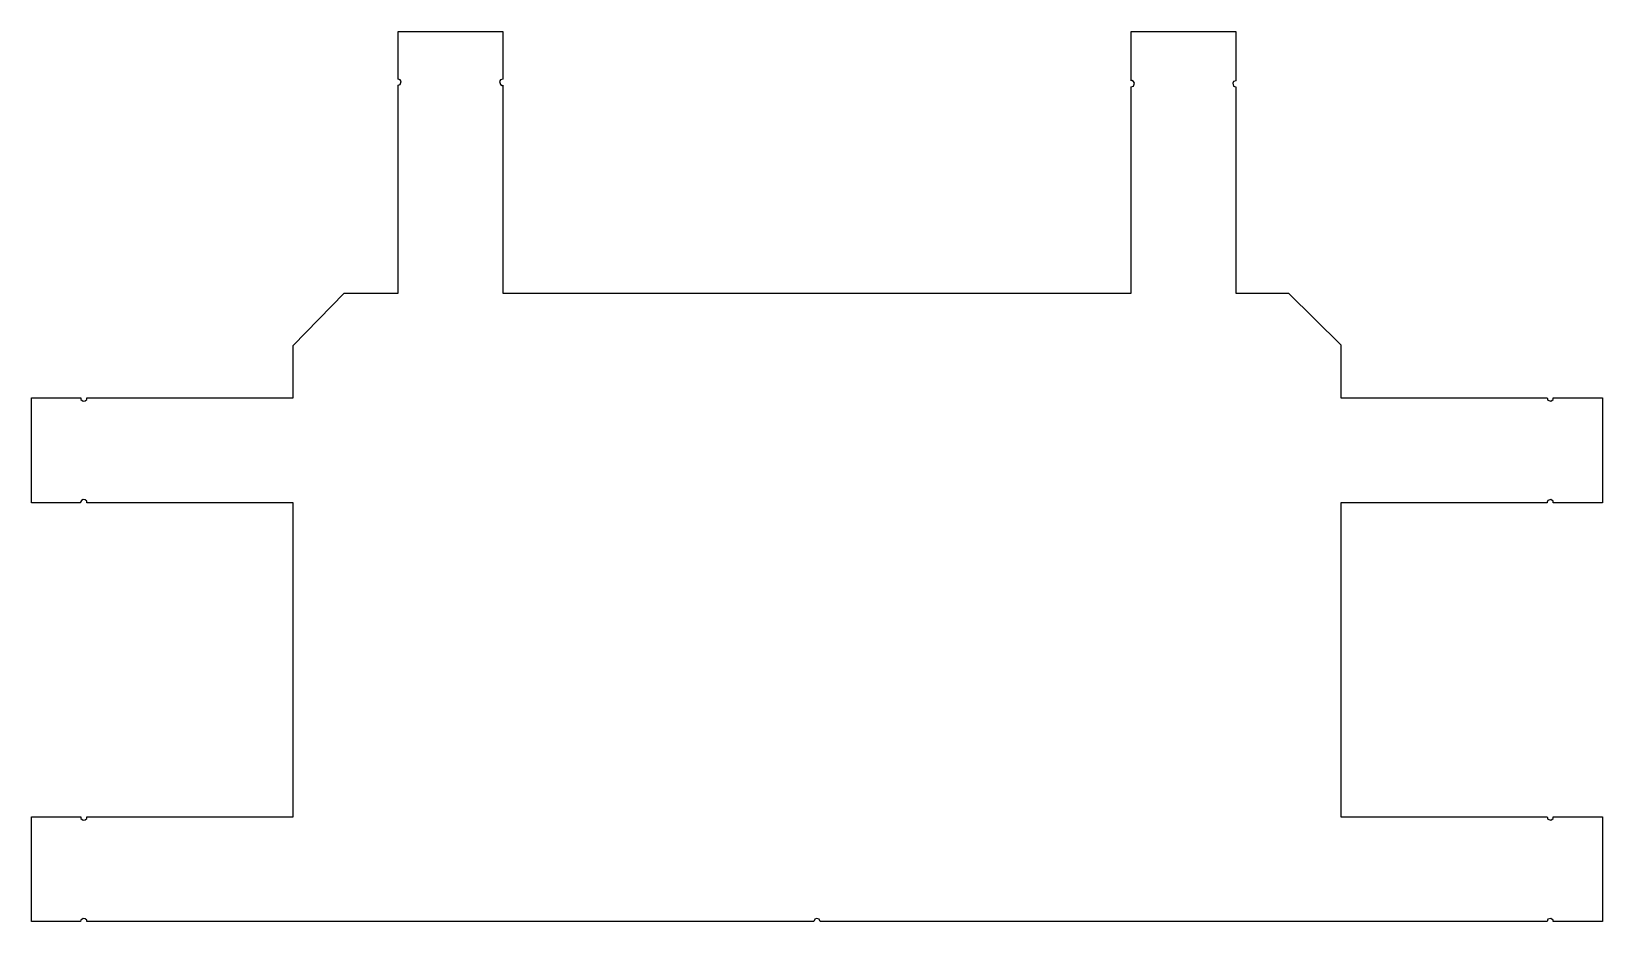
# Model space of a CAD drawing. Header units: inches. Extents: x 2 to 17, y 1.1 to 9.6.
import ezdxf

# ---------------------------------------------------------------- set-up
doc = ezdxf.new("R2010")
doc.units = ezdxf.units.IN
doc.header["$MEASUREMENT"] = 0
doc.layers.add('Layer 1', color=7, linetype='Continuous')

msp = doc.modelspace()

# ---------------------------------------------------------------- linework, layer by layer
at = {"linetype": 'Continuous'}
for p, q in [((5.004, 7.091), (4.519, 6.592)), ((5.004, 7.091), (5.519, 7.091)), ((13.519, 7.091), (14.021, 7.091)), ((14.519, 6.598), (14.021, 7.091)), ((4.519, 6.091), (4.519, 6.592)), ((14.519, 6.598), (14.519, 6.091))]:
    msp.add_line(p, q, dxfattribs=at)
at = {"layer": 'Layer 1'}
for p, q in [((5.519, 9.172), (5.519, 9.591)), ((5.519, 9.591), (5.55, 9.591)), ((5.55, 9.591), (5.631, 9.591)), ((5.631, 9.591), (6.305, 9.591)), ((6.305, 9.591), (6.519, 9.591)), ((6.519, 9.591), (6.519, 9.172)), ((12.519, 9.156), (12.519, 9.591)), ((12.519, 9.591), (12.604, 9.591)), ((12.604, 9.591), (13.297, 9.591)), ((13.297, 9.591), (13.519, 9.591)), ((13.519, 9.591), (13.519, 9.156)), ((5.519, 9.136), (5.519, 9.172)), ((6.519, 9.172), (6.519, 9.14)), ((12.519, 9.124), (12.519, 9.156)), ((13.519, 9.156), (13.519, 9.124)), ((5.541, 9.129), (5.519, 9.136)), ((5.519, 9.078), (5.541, 9.085)), ((5.519, 9.073), (5.519, 9.078)), ((5.519, 8.812), (5.519, 9.073)), ((5.55, 9.112), (5.541, 9.129)), ((5.541, 9.085), (5.55, 9.112)), ((5.55, 9.112), (5.55, 9.112)), ((6.497, 9.129), (6.489, 9.112)), ((6.489, 9.112), (6.497, 9.085)), ((6.519, 9.136), (6.497, 9.129)), ((6.497, 9.085), (6.514, 9.076)), ((6.514, 9.076), (6.519, 9.078)), ((6.519, 9.14), (6.519, 9.136)), ((6.519, 9.078), (6.519, 9.074)), ((6.519, 9.074), (6.519, 9.018)), ((6.519, 9.018), (6.519, 7.091)), ((12.519, 9.12), (12.519, 9.124)), ((12.524, 9.122), (12.519, 9.12)), ((12.519, 9.062), (12.541, 9.069)), ((12.519, 9.058), (12.519, 9.062)), ((12.519, 9.002), (12.519, 9.058)), ((12.519, 8.795), (12.519, 9.002)), ((12.541, 9.113), (12.524, 9.122)), ((12.55, 9.096), (12.541, 9.113)), ((12.541, 9.069), (12.55, 9.096)), ((13.497, 9.113), (13.489, 9.096)), ((13.489, 9.096), (13.497, 9.069)), ((13.519, 9.12), (13.497, 9.113)), ((13.497, 9.069), (13.514, 9.061)), ((13.514, 9.061), (13.519, 9.062)), ((13.519, 9.124), (13.519, 9.12)), ((13.519, 9.062), (13.519, 9.058)), ((13.519, 9.058), (13.519, 9.002)), ((13.519, 9.002), (13.519, 7.091)), ((5.519, 7.212), (5.519, 8.812)), ((12.519, 7.197), (12.519, 8.795)), ((5.519, 7.091), (5.519, 7.212)), ((6.519, 7.091), (12.519, 7.091)), ((12.519, 7.091), (12.519, 7.197)), ((2.019, 5.761), (2.019, 6.091)), ((2.019, 6.091), (2.472, 6.091)), ((2.472, 6.091), (2.492, 6.091)), ((2.492, 6.091), (2.492, 6.077)), ((2.492, 6.077), (2.514, 6.061)), ((2.514, 6.061), (2.533, 6.064)), ((2.533, 6.064), (2.547, 6.077)), ((2.547, 6.077), (2.547, 6.091)), ((2.547, 6.091), (2.561, 6.091)), ((2.561, 6.091), (2.707, 6.091)), ((2.707, 6.091), (4.519, 6.091)), ((14.519, 6.091), (15.19, 6.091)), ((15.19, 6.091), (16.391, 6.091)), ((16.391, 6.091), (16.43, 6.091)), ((16.43, 6.091), (16.486, 6.091)), ((16.486, 6.091), (16.49, 6.091)), ((16.49, 6.091), (16.497, 6.069)), ((16.497, 6.069), (16.524, 6.061)), ((16.524, 6.061), (16.547, 6.077)), ((16.547, 6.077), (16.547, 6.091)), ((16.547, 6.091), (16.566, 6.091)), ((16.566, 6.091), (17.019, 6.091)), ((17.019, 6.091), (17.019, 6.006)), ((17.019, 6.006), (17.019, 5.313)), ((2.019, 5.091), (2.019, 5.761)), ((17.019, 5.313), (17.019, 5.091)), ((2.492, 5.102), (2.489, 5.096)), ((2.497, 5.113), (2.492, 5.102)), ((2.514, 5.122), (2.497, 5.113)), ((2.533, 5.119), (2.514, 5.122)), ((2.547, 5.105), (2.533, 5.119)), ((2.549, 5.091), (2.547, 5.105)), ((16.497, 5.113), (16.489, 5.096)), ((16.524, 5.122), (16.497, 5.113)), ((16.547, 5.105), (16.524, 5.122)), ((16.549, 5.091), (16.547, 5.105)), ((2.454, 5.091), (2.019, 5.091)), ((2.486, 5.091), (2.454, 5.091)), ((2.489, 5.091), (2.486, 5.091)), ((2.489, 5.096), (2.489, 5.091)), ((2.553, 5.091), (2.549, 5.091)), ((2.707, 5.091), (2.553, 5.091)), ((3.846, 5.091), (2.707, 5.091)), ((4.519, 5.091), (3.846, 5.091)), ((4.519, 2.091), (4.519, 5.091)), ((16.43, 5.091), (14.519, 5.091)), ((14.519, 5.091), (14.519, 2.091)), ((16.486, 5.091), (16.43, 5.091)), ((16.49, 5.091), (16.486, 5.091)), ((16.489, 5.096), (16.49, 5.091)), ((16.552, 5.091), (16.549, 5.091)), ((16.584, 5.091), (16.552, 5.091)), ((17.019, 5.091), (16.584, 5.091)), ((2.019, 1.761), (2.019, 2.091)), ((2.019, 2.091), (2.472, 2.091)), ((2.472, 2.091), (2.492, 2.091)), ((2.492, 2.091), (2.492, 2.077)), ((2.492, 2.077), (2.514, 2.061)), ((2.514, 2.061), (2.533, 2.064)), ((2.533, 2.064), (2.547, 2.077)), ((2.547, 2.077), (2.547, 2.091)), ((2.547, 2.091), (2.561, 2.091)), ((2.561, 2.091), (2.707, 2.091)), ((2.707, 2.091), (4.519, 2.091)), ((14.519, 2.091), (16.43, 2.091)), ((16.43, 2.091), (16.486, 2.091)), ((16.486, 2.091), (16.49, 2.091)), ((16.49, 2.091), (16.497, 2.069)), ((16.497, 2.069), (16.524, 2.061)), ((16.524, 2.061), (16.547, 2.077)), ((16.547, 2.077), (16.547, 2.091)), ((16.547, 2.091), (16.566, 2.091)), ((16.566, 2.091), (17.019, 2.091)), ((17.019, 2.091), (17.019, 2.006)), ((17.019, 2.006), (17.019, 1.313)), ((2.019, 1.091), (2.019, 1.761)), ((17.019, 1.313), (17.019, 1.091)), ((2.472, 1.091), (2.019, 1.091)), ((2.489, 1.091), (2.472, 1.091)), ((2.492, 1.105), (2.489, 1.091)), ((2.514, 1.122), (2.492, 1.105)), ((2.533, 1.119), (2.514, 1.122)), ((2.547, 1.105), (2.533, 1.119)), ((2.549, 1.091), (2.547, 1.105)), ((2.553, 1.091), (2.549, 1.091)), ((2.707, 1.091), (2.553, 1.091)), ((3.846, 1.091), (2.707, 1.091)), ((4.519, 1.091), (3.846, 1.091)), ((9.454, 1.091), (4.519, 1.091)), ((9.49, 1.091), (9.454, 1.091)), ((9.497, 1.113), (9.49, 1.091)), ((9.49, 1.091), (9.49, 1.091)), ((9.514, 1.122), (9.497, 1.113)), ((9.541, 1.113), (9.514, 1.122)), ((9.548, 1.091), (9.541, 1.113)), ((9.553, 1.091), (9.548, 1.091)), ((9.707, 1.091), (9.553, 1.091)), ((14.519, 1.091), (9.707, 1.091)), ((15.19, 1.091), (14.519, 1.091)), ((16.43, 1.091), (15.19, 1.091)), ((16.49, 1.091), (16.43, 1.091)), ((16.497, 1.113), (16.49, 1.091)), ((16.524, 1.122), (16.497, 1.113)), ((16.547, 1.105), (16.524, 1.122)), ((16.549, 1.091), (16.547, 1.105)), ((16.552, 1.091), (16.549, 1.091)), ((16.584, 1.091), (16.552, 1.091)), ((17.019, 1.091), (16.584, 1.091))]:
    msp.add_line(p, q, dxfattribs=at)

doc.saveas('drawing.dxf')
